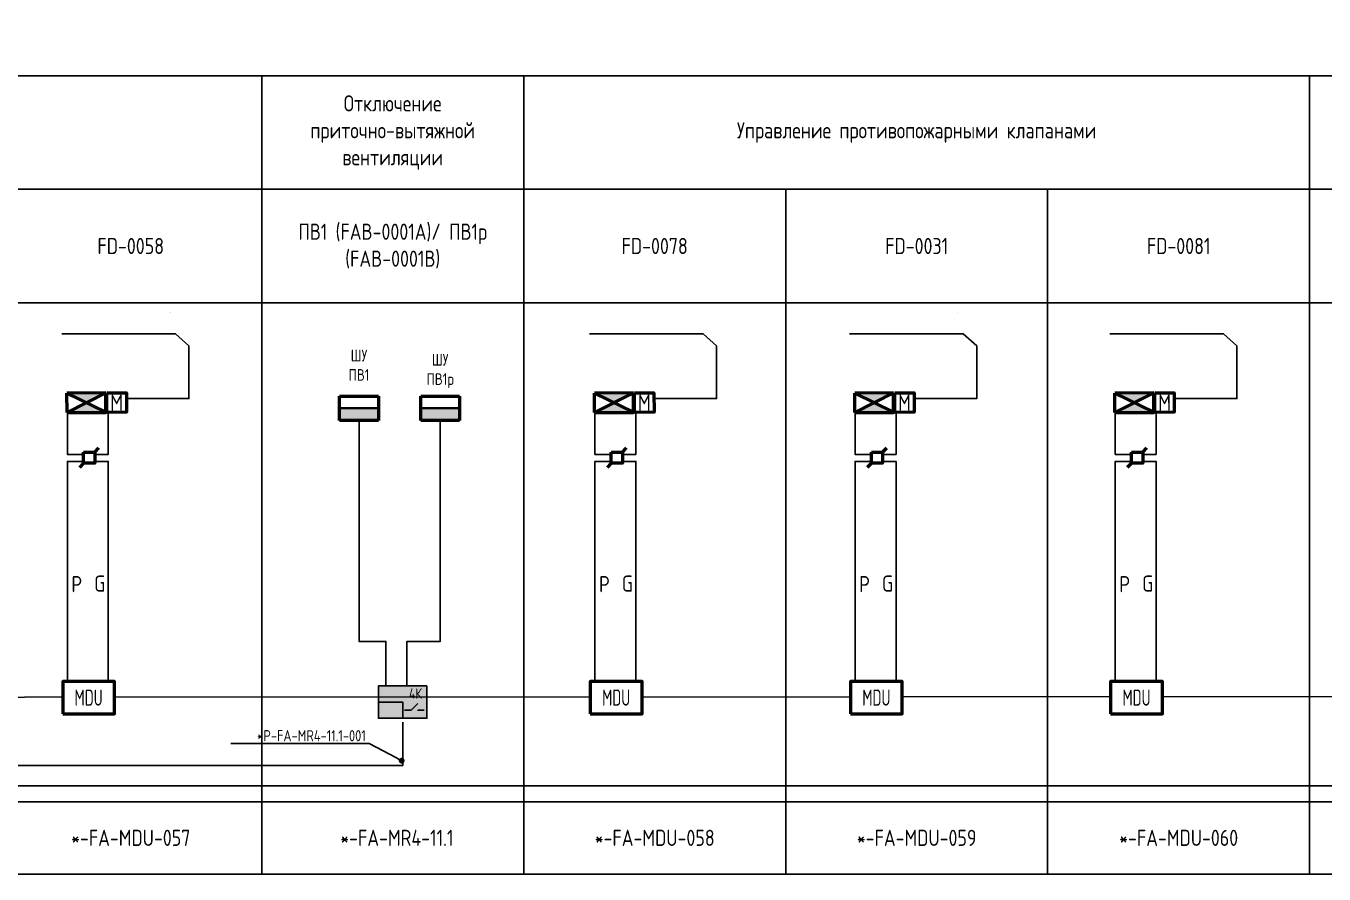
# Model space of a CAD drawing. Header units: millimetres. Extents: x 127230 to 906013, y -355313 to -209225.
# Drawn here: x 302057 to 322125, y -284074 to -270963 of the extents above; entities that cross this region are included whole.
import ezdxf
from ezdxf import colors
from ezdxf.entities.mleader import LeaderData, LeaderLine
from ezdxf.enums import TextEntityAlignment as Align
from ezdxf.math import Vec2, Vec3

# ---------------------------------------------------------------- set-up
doc = ezdxf.new("R2018")
doc.units = ezdxf.units.MM
doc.linetypes.add('Cплошная', pattern=[0])
for name, color, linetype in [('1.1. SAI_оборудование_текст', 6, 'Continuous'), ('__Оборудование_АУПТ', 5, 'Continuous'), ('ПС2', 230, 'Continuous')]:
    doc.layers.add(name, color=color, linetype=linetype)
for name, color, linetype, lineweight in [('14', 250, 'Continuous', 0), ('GM_кабель_СПС', 6, 'Continuous', 25), ('GM_текст', 250, 'Continuous', 9), ('АО Извещатели ПС', 1, 'Continuous', 50), ('АО ПС', 1, 'Continuous', 50), ('АТ_ПС_ИП_025', 1, 'Continuous', 25), ('АТ_ПС_ППКП_025', 5, 'Continuous', 25), ('АТ_ПС_Текст_025', 7, 'Continuous', 25), ('АТ_ПС_Трасса_100', 1, 'Continuous', 100), ('СПДС_Размерная линия', 150, 'Continuous', 15)]:
    doc.layers.add(name, color=color, linetype=linetype, lineweight=lineweight)
doc.styles.add('GLE_OASR_TextStyle', font='GOST2304A.ttf')
doc.styles.add('SAI', font='gost_0.ttf')
doc.styles.get("Standard").update_dxf_attribs({"font": 'gost_0.ttf'})
doc.styles.add('ГОСТ 2.304', font='CS_Gost2304.shx', dxfattribs={"width": 0.8})
doc.styles.add('Гост L', font='gost_0.ttf')
doc.styles.add('Текст Т', font='isocpeur.ttf')

# ---------------------------------------------------------------- blocks, each defined once
blk = doc.blocks.new('_Dot')
at = {"color": 0, "linetype": 'ByBlock', "lineweight": -2}
blk.add_line((-0.5, 0), (-1, 0), dxfattribs=at)
at = {"color": 0, "linetype": 'ByBlock', "const_width": 0.5}
blk.add_lwpolyline([(-0.25, 0, 1), (0.25, 0, 1)], format="xyb", close=True, dxfattribs=at)
blk = doc.blocks.new('A$C8a5a76a5')
at = {"layer": 'АО ПС', "color": 18, "ltscale": 30, "true_color": 0x000000}
blk.add_line((800, 0), (0, 0), dxfattribs=at)
at = {"color": 18, "true_color": 0x000000}
blk.add_wipeout([(0, 500), (800, 500), (800, 250), (0, 250)], dxfattribs=at).dxf.layer = 'АО Извещатели ПС'
at = {"layer": 'АО ПС', "ltscale": 30, "true_color": 0x000000}
h = blk.add_hatch(color=18, dxfattribs=at)
h.dxf.hatch_style = 1
h.paths.add_polyline_path([(800, 250), (0, 250), (0, 0), (800, 0)])
at = {"color": 18, "lineweight": 35, "true_color": 0x000000}
blk.add_line((0, 250), (800, 250), dxfattribs=at)
at = {"layer": 'АО ПС', "color": 18, "ltscale": 30, "true_color": 0x000000}
for p, q in [((0, 0), (0, 500)), ((0, 500), (800, 500)), ((800, 500), (800, 0))]:
    blk.add_line(p, q, dxfattribs=at)
blk = doc.blocks.new('*U78')
at = {"true_color": 0xffffff, "transparency": 33554687}
h = blk.add_hatch(color=7, dxfattribs=at)
h.dxf.hatch_style = 1
h.paths.add_polyline_path([(15, 10), (15, 0), (0, 0), (0, 10)])
blk.add_hatch(color=256).paths.add_polyline_path([(0, 5), (0, 0), (7.5, 0), (7.5, 5)])
for points in [[(15, 10), (15, 0), (0, 0), (0, 10)], [(0, 5), (7.5, 5), (7.5, 0), (0, 0)]]:
    blk.add_lwpolyline(points, close=True)
for points in [[(8.08, 2.5), (10.09, 2.5), (12.16, 4.57)], [(14.18, 2.5), (12.16, 2.5), (12.16, 2.5)]]:
    blk.add_lwpolyline(points)
at = {"insert": (9.48, 9.23), "char_height": 3.2, "attachment_point": 1}
blk.add_mtext_dynamic_manual_height_columns('4К', width=4.8659, gutter_width=20, heights=[0], dxfattribs=at)
at = {"layer": '1.1. SAI_оборудование_текст', "style": 'SAI', "flags": 8}
blk.add_attdef('NAME_ППКОП', (0, 11.57), '', height=4, dxfattribs=at)
blk = doc.blocks.new('*U54')
at = {"color": 0, "lineweight": 30, "width": 1.001, "flags": 104}
blk.add_attdef('ТЕКСТ1', text='', height=2.5, dxfattribs=at).set_placement((0.55, 3.27), align=Align.TOP_LEFT)
at = {"color": 0, "lineweight": 0}
blk.add_wipeout([(0, 4.3), (21.07, 4.3), (21.07, 0), (0, 0)], dxfattribs=at)
blk = doc.blocks.new('*U53')
at = {"color": 0, "lineweight": 30, "width": 1.001, "flags": 104}
blk.add_attdef('ТЕКСТ1', text='', height=2.5, dxfattribs=at).set_placement((0.55, 3.27), align=Align.TOP_LEFT)
at = {"color": 0, "lineweight": 0}
blk.add_wipeout([(0, 4.3), (16.02, 4.3), (16.02, 0), (0, 0)], dxfattribs=at)
blk = doc.blocks.new('*U49')
at = {"linetype": 'Continuous', "lineweight": 25}
blk.add_wipeout([(-1.5, -1.5), (-1.5, 1.5), (1.5, 1.5), (1.5, -1.5)], dxfattribs=at)
at = {"color": 0, "linetype": 'Continuous', "lineweight": -2}
for p, q in [((1.5, 1.5), (2.63, 2.63)), ((-1.5, -1.5), (-2.63, -2.63))]:
    blk.add_line(p, q, dxfattribs=at)
blk.add_lwpolyline([(-1.5, 1.5), (1.5, 1.5), (1.5, -1.5), (-1.5, -1.5)], close=True, dxfattribs=at)
blk = doc.blocks.new('*U52')
at = {"linetype": 'Continuous', "lineweight": -2}
h = blk.add_hatch(color=0, dxfattribs=at)
h.dxf.hatch_style = 1
h.paths.add_polyline_path([(-6, 2.97), (-2.98, 1.48), (0, 2.97)])
h.paths.add_polyline_path([(-2.98, 1.48), (-6, -0.03), (0, -0.03), (0, 0)])
at = {"color": 0, "linetype": 'Continuous', "lineweight": -2}
for p, q in [((-6, -0.03), (-6, 2.97)), ((0, 2.97), (-6, 2.97)), ((-6, 2.97), (0, 0)), ((-6, -0.03), (0, 2.97)), ((0, -0.03), (0, 2.97)), ((0, 1.47), (0.18, 1.47)), ((-6, -0.03), (0, -0.03))]:
    blk.add_line(p, q, dxfattribs=at)
blk.add_lwpolyline([(0.18, 2.97), (3.18, 2.97), (3.18, -0.03), (0.18, -0.03)], close=True, dxfattribs=at)
at = {"color": 0, "linetype": 'Continuous', "lineweight": -2, "style": 'GLE_OASR_TextStyle'}
blk.add_text('М', height=2.5, dxfattribs=at).set_placement((1.68, 1.47), align=Align.MIDDLE_CENTER)
blk = doc.blocks.new('*U51')
at = {"color": 0, "linetype": 'Continuous', "lineweight": -2}
blk.add_lwpolyline([(-8, -0.03), (0, -0.03), (0, 4.97), (-8, 4.97)], close=True, dxfattribs=at)
at = {"color": 0, "linetype": 'Continuous', "lineweight": -2, "style": 'ГОСТ 2.304', "width": 0.8, "flags": 4}
blk.add_attdef('НАДПИСЬ', text='', height=2.5, dxfattribs=at).set_placement((-4, 2.47), align=Align.MIDDLE_CENTER)
blk = doc.blocks.new('*U50')
at = {"color": 0, "lineweight": 0}
blk.add_wipeout([(-2.08, 6.13), (-19.65, 6.12), (-19.65, 1.83), (-2.08, 1.83)], dxfattribs=at)
at = {"color": 0, "linetype": 'Cплошная', "lineweight": 25}
for q in [(-19.65, 1.83), (0, 0)]:
    blk.add_line((-2.08, 1.83), q, dxfattribs=at)
at = {"color": 0, "lineweight": 30, "flags": 104}
blk.add_attdef('ТЕКСТ1', text='', height=2.5, dxfattribs=at).set_placement((-2.99, 5.1), align=Align.TOP_RIGHT)
blk = doc.blocks.new('*T84')
at = {"color": 7, "linetype": 'ByBlock', "transparency": 16777216}
for p, q in [((0, 0), (97200, 0)), ((0, 0), (0, -1753)), ((60750, 0), (60750, -12341)), ((64800, 0), (64800, -12341)), ((97200, 0), (97200, -12341)), ((101250, 0), (101250, -12341)), ((113400, 0), (113400, -12341)), ((120377, 0), (160877, 0)), ((120377, 0), (120377, -12341)), ((124427, 0), (124427, -12341)), ((132527, 0), (132527, -12341)), ((136577, 0), (136577, -12341)), ((160877, 0), (160877, -12341)), ((0, -1753), (160877, -1753)), ((4050, -1753), (4050, -12341)), ((8100, -1753), (8100, -12341)), ((12150, -1753), (12150, -12341)), ((16200, -1753), (16200, -12341)), ((20250, -1753), (20250, -12341)), ((24300, -1753), (24300, -12341)), ((28350, -1753), (28350, -12341)), ((32400, -1753), (32400, -12341)), ((36450, -1753), (36450, -12341)), ((40500, -1753), (40500, -12341)), ((44550, -1753), (44550, -12341)), ((48600, -1753), (48600, -12341)), ((52650, -1753), (52650, -12341)), ((56700, -1753), (56700, -12341)), ((68850, -1753), (68850, -12341)), ((72900, -1753), (72900, -12341)), ((76950, -1753), (76950, -12341)), ((81000, -1753), (81000, -12341)), ((85050, -1753), (85050, -12341)), ((89100, -1753), (89100, -12341)), ((93150, -1753), (93150, -12341)), ((105300, -1753), (105300, -12341)), ((109350, -1753), (109350, -12341)), ((128477, -1753), (128477, -12341)), ((140627, -1753), (140627, -12341)), ((144677, -1753), (144677, -12341)), ((148727, -1753), (148727, -12341)), ((152777, -1753), (152777, -12341)), ((156827, -1753), (156827, -12341)), ((0, -3512), (160877, -3512)), ((0, -3512), (0, -11223)), ((0, -11223), (160877, -11223)), ((0, -12341), (160877, -12341))]:
    blk.add_line(p, q, dxfattribs=at)
at = {"color": 0, "linetype": 'ByBlock', "lineweight": -2, "transparency": 16777216}
for p, q in [((97200, 0), (120377, 0)), ((0, -1753), (0, -3512)), ((0, -11223), (0, -12341))]:
    blk.add_line(p, q, dxfattribs=at)
at = {"color": 7, "transparency": 16777216, "char_height": 250, "attachment_point": 5}
for s, insert, width, style in [('Отключение приточно-вытяжной вентиляции', (99225, -877), 4048.8, 'GLE_OASR_TextStyle'), ('Отключение вытяжной вентиляции, кондиционирования, электроконвекторов* ', (116888, -877), 6975.56, 'GLE_OASR_TextStyle'), ('Управление противопожарными клапанами', (107325, -877), 12148.8, 'GLE_OASR_TextStyle'), ('Отключение F0-51-010-NHC13^J/F0-51-010-NHC12/F0-51-010-NHC14 от Щита ^JF0-51-010-NHC11', (116888, -2632), 6975.56, 'GLE_OASR_TextStyle'), ('ПВ1 (FAB-0001A)/ ПВ1р (FAB-0001В)', (99225, -2632), 4048.8, 'GLE_OASR_TextStyle'), ('Дистанционный пуск ^Jсистемы дымоудаления', (122402, -2632), 4048.8, 'GLE_OASR_TextStyle'), ('Дистанционный пуск ^Jсистемы дымоудаления', (134552, -2632), 4048.8, 'GLE_OASR_TextStyle'), ('FD-0006', (2025, -2632), 4048.8, 'GLE_OASR_TextStyle'), ('FD-0154', (6075, -2632), 4048.8, 'GLE_OASR_TextStyle'), ('FD-0087', (10125, -2632), 4048.8, 'GLE_OASR_TextStyle'), ('FD-118', (14175, -2632), 4048.8, 'GLE_OASR_TextStyle'), ('FD-0130', (18225, -2632), 4048.8, 'GLE_OASR_TextStyle'), ('FD-0131', (22275, -2632), 4048.8, 'GLE_OASR_TextStyle'), ('FD-0112', (26325, -2632), 4048.8, 'GLE_OASR_TextStyle'), ('FD-0043', (30375, -2632), 4048.8, 'GLE_OASR_TextStyle'), ('FD-0096', (34425, -2632), 4048.8, 'GLE_OASR_TextStyle'), ('FD-0057', (38475, -2632), 4048.8, 'GLE_OASR_TextStyle'), ('FD-0097', (42525, -2632), 4048.8, 'GLE_OASR_TextStyle'), ('FD-0074', (46575, -2632), 4048.8, 'GLE_OASR_TextStyle'), ('FD-0075', (50625, -2632), 4048.8, 'GLE_OASR_TextStyle'), ('FD-0076', (54675, -2632), 4048.8, 'GLE_OASR_TextStyle'), ('FD-0060', (58725, -2632), 4048.8, 'GLE_OASR_TextStyle'), ('{\\C256;Кнопка отключения вентиляции}', (62775, -2632), 4048.8, 'GLE_OASR_TextStyle'), ('FD-0009', (66825, -2632), 4048.8, 'GLE_OASR_TextStyle'), ('FD-0114', (70875, -2632), 4048.8, 'GLE_OASR_TextStyle'), ('FD-0153', (74925, -2632), 4048.8, 'GLE_OASR_TextStyle'), ('FD-0152', (78975, -2632), 4048.8, 'GLE_OASR_TextStyle'), ('FD-0151', (83025, -2632), 4048.8, 'GLE_OASR_TextStyle'), ('FD-0008', (87075, -2632), 4048.8, 'GLE_OASR_TextStyle'), ('FD-0125', (91125, -2632), 4048.8, 'GLE_OASR_TextStyle'), ('FD-0058', (95175, -2632), 4048.8, 'GLE_OASR_TextStyle'), ('FD-0078', (103275, -2632), 4048.8, 'GLE_OASR_TextStyle'), ('FD-0031', (107325, -2632), 4048.8, 'GLE_OASR_TextStyle'), ('FD-0081', (111375, -2632), 4048.8, 'GLE_OASR_TextStyle'), ('FD-0091', (126452, -2632), 4048.8, 'GLE_OASR_TextStyle'), ('FD-0046', (130502, -2632), 4048.8, 'GLE_OASR_TextStyle'), ('FD-0093', (138602, -2632), 4048.8, 'GLE_OASR_TextStyle'), ('FD-0045', (142652, -2632), 4048.8, 'GLE_OASR_TextStyle'), ('FD-0044', (146702, -2632), 4048.8, 'GLE_OASR_TextStyle'), ('FD-0007', (150752, -2632), 4048.8, 'GLE_OASR_TextStyle'), ('FD-0071', (154802, -2632), 4048.8, 'GLE_OASR_TextStyle'), ('FD-0143', (158852, -2632), 4048.8, 'GLE_OASR_TextStyle'), ('*-FA-MDU-035', (2025, -11782), 4048.8, 'GLE_OASR_TextStyle'), ('*-FA-MDU-036', (6075, -11782), 4048.8, 'GLE_OASR_TextStyle'), ('*-FA-MDU-037', (10125, -11782), 4048.8, 'GLE_OASR_TextStyle'), ('*-FA-MDU-038', (14175, -11782), 4048.8, 'GLE_OASR_TextStyle'), ('*-FA-MDU-039', (18225, -11782), 4048.8, 'GLE_OASR_TextStyle'), ('*-FA-MDU-040', (22275, -11782), 4048.8, 'GLE_OASR_TextStyle'), ('*-FA-MDU-041', (26325, -11782), 4048.8, 'GLE_OASR_TextStyle'), ('*-FA-MDU-042', (30375, -11782), 4048.8, 'GLE_OASR_TextStyle'), ('*-FA-MDU-043', (34425, -11782), 4048.8, 'Текст Т'), ('*-FA-MDU-044', (38475, -11782), 4048.8, 'Текст Т'), ('*-FA-MDU-045', (42525, -11782), 4048.8, 'Текст Т'), ('*-FA-MDU-046', (46575, -11782), 4048.8, 'Текст Т'), ('*-FA-MDU-047', (50625, -11782), 4048.8, 'Текст Т'), ('*-FA-MDU-048', (54675, -11782), 4048.8, 'GLE_OASR_TextStyle'), ('*-FA-MDU-049', (58725, -11782), 4048.8, 'GLE_OASR_TextStyle'), ('*-FA-SIB-11.8', (62775, -11782), 4048.8, 'GLE_OASR_TextStyle'), ('*-FA-MDU-050', (66825, -11782), 4048.8, 'GLE_OASR_TextStyle'), ('*-FA-MDU-051', (70875, -11782), 4048.8, 'GLE_OASR_TextStyle'), ('*-FA-MDU-052', (74925, -11782), 4048.8, 'GLE_OASR_TextStyle'), ('*-FA-MDU-053', (78975, -11782), 4048.8, 'GLE_OASR_TextStyle'), ('*-FA-MDU-054', (83025, -11782), 4048.8, 'GLE_OASR_TextStyle'), ('*-FA-MDU-055', (87075, -11782), 4048.8, 'GLE_OASR_TextStyle'), ('*-FA-MDU-056', (91125, -11782), 4048.8, 'GLE_OASR_TextStyle'), ('*-FA-MDU-057', (95175, -11782), 4048.8, 'GLE_OASR_TextStyle'), (' *-FA-MR4-11.1', (99225, -11782), 4048.8, 'GLE_OASR_TextStyle'), ('*-FA-MDU-058', (103275, -11782), 4048.8, 'GLE_OASR_TextStyle'), ('*-FA-MDU-059', (107325, -11782), 4048.8, 'GLE_OASR_TextStyle'), ('*-FA-MDU-060', (111375, -11782), 4048.8, 'GLE_OASR_TextStyle'), (' *-FA-MR1-11.2', (116888, -11782), 6975.56, 'GLE_OASR_TextStyle'), ('*-FA-SIB-11.2', (122402, -11782), 4048.8, 'GLE_OASR_TextStyle'), ('*-FA-MDU-061', (126452, -11782), 4048.8, 'GLE_OASR_TextStyle'), ('*-FA-MDU-062', (130502, -11782), 4048.8, 'GLE_OASR_TextStyle'), ('*-FA-SIB-11.1', (134552, -11782), 4048.8, 'GLE_OASR_TextStyle'), ('*-FA-MDU-063', (138602, -11782), 4048.8, 'GLE_OASR_TextStyle'), ('*-FA-MDU-064', (142652, -11782), 4048.8, 'GLE_OASR_TextStyle'), ('*-FA-MDU-065', (146702, -11782), 4048.8, 'GLE_OASR_TextStyle'), ('*-FA-MDU-066', (150752, -11782), 4048.8, 'GLE_OASR_TextStyle'), ('*-FA-MDU-067', (154802, -11782), 4048.8, 'GLE_OASR_TextStyle'), ('*-FA-MDU-068', (158852, -11782), 4048.8, 'GLE_OASR_TextStyle')]:
    blk.add_mtext(s, dxfattribs=dict(at, insert=insert, width=width, style=style))
at = {"transparency": 16777216, "insert": (30375, -877), "char_height": 250, "width": 60748.8, "attachment_point": 5, "style": 'GLE_OASR_TextStyle'}
blk.add_mtext('Управление противопожарными клапанами', dxfattribs=at)
at = {"color": 0, "transparency": 16777216, "char_height": 250, "attachment_point": 5, "style": 'GLE_OASR_TextStyle'}
for s, insert, width in [('{\\C256;Управление противопожарными клапанами}', (81000, -877), 32398.8), ('{\\C7;Управление противопожарными клапанами}', (128477, -877), 8098.8), ('{\\C7;Управление противопожарными клапанами}', (148727, -877), 24298.8)]:
    blk.add_mtext(s, dxfattribs=dict(at, insert=insert, width=width))

msp = doc.modelspace()

# ---------------------------------------------------------------- linework, layer by layer
at = {"layer": '14', "color": 6, "lineweight": 25}
for points in [[(302697, -276938), (302697, -277588), (302949, -277588)], [(310853, -276938), (310853, -277588), (311105, -277588)], [(314875, -276938), (314875, -277588), (315127, -277588)], [(318897, -276938), (318897, -277588), (319149, -277588)]]:
    msp.add_lwpolyline(points, dxfattribs=at)
at = {"layer": 'GM_кабель_СПС'}
msp.add_lwpolyline([(206256, -267284), (366325, -267284), (366314, -268167), (208961, -268167), (208961, -281375), (368507, -281312), (368507, -282711), (205488, -282711), (205511, -267534)], dxfattribs=at)
at = {"layer": 'АТ_ПС_Трасса_100', "color": 92, "lineweight": 25, "ltscale": 100}
for points in [[(303121, -277588), (303329, -277588), (303329, -276939)], [(311278, -277588), (311486, -277588), (311486, -276939)], [(315300, -277588), (315508, -277588), (315508, -276939)], [(319321, -277588), (319529, -277588), (319529, -276939)], [(303121, -277695), (303329, -277695), (303329, -281097)], [(311278, -277695), (311486, -277695), (311486, -281097)], [(315300, -277695), (315508, -277695), (315508, -281097)], [(319321, -277695), (319529, -277695), (319529, -281097)]]:
    msp.add_lwpolyline(points, dxfattribs=at)
at = {"layer": 'АТ_ПС_Трасса_100', "color": 6, "lineweight": 25, "ltscale": 100}
for points in [[(302949, -277695), (302697, -277695), (302697, -281097)], [(311105, -277695), (310853, -277695), (310853, -281097)], [(315127, -277695), (314875, -277695), (314875, -281097)], [(319149, -277695), (318897, -277695), (318897, -281097)]]:
    msp.add_lwpolyline(points, dxfattribs=at)

# ---------------------------------------------------------------- block references
msp.add_blockref('*T84', (208502, -271733))
at = {"layer": '__Оборудование_АУПТ', "xscale": 50, "yscale": 50, "zscale": 50}
msp.add_blockref('*U78', (307506, -281665), dxfattribs=at)
at = {"layer": 'ПС2', "color": 5, "lineweight": 50, "transparency": 33554687, "xscale": 100, "yscale": 100, "zscale": 100, "rotation": 0.1250381865928775}
for p in [(303292, -276934), (311449, -276934), (315471, -276934), (319492, -276934)]:
    msp.add_blockref('*U52', p, dxfattribs=at)

# ---------------------------------------------------------------- texts
at = {"layer": 'GM_текст', "color": 7, "ltscale": 100, "char_height": 180, "width": 600, "attachment_point": 1, "style": 'GLE_OASR_TextStyle'}
for s, insert in [('\\pxqc;ШУ \\PПВ1 ', (306906, -275968)), ('\\pxqc;ШУ \\PПВ1р ', (308161, -276033))]:
    msp.add_mtext(s, dxfattribs=dict(at, insert=insert))
at = {"layer": 'АТ_ПС_Текст_025', "char_height": 250, "attachment_point": 5, "style": 'GLE_OASR_TextStyle'}
for s, insert in [('P', (302843, -279593)), ('G', (303198, -279584)), ('P', (311000, -279593)), ('G', (311355, -279584)), ('P', (315021, -279593)), ('G', (315377, -279584)), ('P', (319043, -279593)), ('G', (319398, -279584))]:
    msp.add_mtext_dynamic_manual_height_columns(s, width=1237.88, gutter_width=12.5, heights=[0], dxfattribs=dict(at, insert=insert))

# ---------------------------------------------------------------- leaders
at = {"layer": 'GM_текст'}
ml = msp.add_multileader_mtext('Standard', dxfattribs=at)
ml.set_content('*{\\H0.95833x;P-FA-MR4-11.1-001}', color=256, style='Гост L')
ml.set_leader_properties()
ml.set_arrow_properties(name='DOT')
ml.build(insert=Vec2(0, 0))
ml.multileader.update_dxf_attribs({"has_text_frame": 1, "text_left_attachment_type": 6, "text_right_attachment_type": 6, "dogleg_length": 0.36, "arrow_head_size": 90})
ctx = ml.context
ctx.base_point, ctx.char_height, ctx.arrow_head_size, ctx.landing_gap_size, ctx.plane_origin = Vec3(305545, -282058), 180, 90, 50, Vec3(301998, -278639)
ctx.left_attachment, ctx.right_attachment, ctx.text_align_type = 6, 6, 2
notes = []
notes.append((ctx, [(1, (1, 1, 0), (307361, -282058), (-1, 0), 0.36, [(1, [(307866, -282322)], 0, [])])]))
ctx.mtext.insert, ctx.mtext.width, ctx.mtext.defined_height, ctx.mtext.alignment, ctx.mtext.flow_direction = Vec3(307311, -281842), 2063.07, 100, 3, 5
for ctx, leaders in notes:
    for number, flags, end, landing, length, lines in leaders:
        leader = LeaderData()
        leader.index, (leader.has_last_leader_line, leader.has_dogleg_vector, leader.attachment_direction) = number, flags
        leader.last_leader_point, leader.dogleg_vector, leader.dogleg_length = Vec3(end), Vec3(landing), length
        for number, points, colour, breaks in lines:
            line = LeaderLine()
            line.index, line.vertices, line.color, line.breaks = number, Vec3.list(points), colors.encode_raw_color(colour), breaks
            leader.lines.append(line)
        ctx.leaders.append(leader)

# ---------------------------------------------------------------- next in the draw order: block references
at = {"layer": 'АТ_ПС_ИП_025', "lineweight": 50, "xscale": 57.51779866433964, "yscale": 57.51779866433964, "zscale": 57.51779866433964}
for p in [(311192, -277638), (315213, -277638), (319235, -277638)]:
    msp.add_blockref('*U49', p, dxfattribs=at)
at = {"layer": 'АТ_ПС_Текст_025', "linetype": 'Continuous'}
ref = msp.add_blockref('*U50', (312733, -275907), dxfattribs=dict(at, xscale=100, yscale=100, zscale=100))
lines = msp.add_mtext('230 В AC*** ', dxfattribs={"layer": '0', "color": 0, "insert": (312434, -275396), "char_height": 2.5, "attachment_point": 1})
ref.add_attrib('ТЕКСТ1', '', (312434, -275396), dxfattribs={"flags": 104}).embed_mtext(lines)
ref = msp.add_blockref('*U50', (316755, -275907), dxfattribs=dict(at, xscale=100, yscale=100, zscale=100))
lines = msp.add_mtext('230 В AC*** ', dxfattribs={"layer": '0', "color": 0, "insert": (316456, -275396), "char_height": 2.5, "attachment_point": 1})
ref.add_attrib('ТЕКСТ1', '', (316456, -275396), dxfattribs={"flags": 104}).embed_mtext(lines)
ref = msp.add_blockref('*U50', (320777, -275907), dxfattribs=dict(at, xscale=100, yscale=100, zscale=100))
lines = msp.add_mtext('230 В AC*** ', dxfattribs={"layer": '0', "color": 0, "insert": (320478, -275396), "char_height": 2.5, "attachment_point": 1})
ref.add_attrib('ТЕКСТ1', '', (320478, -275396), dxfattribs={"flags": 104}).embed_mtext(lines)
at = {"layer": 'АТ_ПС_Текст_025', "transparency": 33554636}
ref = msp.add_blockref('*U53', (311545, -277763), dxfattribs=dict(at, xscale=99.99980000000001, yscale=99.99980000000001, zscale=99.99980000000001))
lines = msp.add_mtext('\\W1.0010;*FA-XK-058', dxfattribs={"layer": '0', "color": 0, "insert": (311599, -277436), "char_height": 2.5, "attachment_point": 1})
ref.add_attrib('ТЕКСТ1', '', (311599, -277436), dxfattribs={"flags": 104}).embed_mtext(lines)
ref = msp.add_blockref('*U53', (315566, -277763), dxfattribs=dict(at, xscale=99.99980000000001, yscale=99.99980000000001, zscale=99.99980000000001))
lines = msp.add_mtext('\\W1.0010;*FA-XK-059', dxfattribs={"layer": '0', "color": 0, "insert": (315621, -277436), "char_height": 2.5, "attachment_point": 1})
ref.add_attrib('ТЕКСТ1', '', (315621, -277436), dxfattribs={"flags": 104}).embed_mtext(lines)
ref = msp.add_blockref('*U53', (319588, -277763), dxfattribs=dict(at, xscale=99.99980000000001, yscale=99.99980000000001, zscale=99.99980000000001))
lines = msp.add_mtext('\\W1.0010;*FA-XK-060', dxfattribs={"layer": '0', "color": 0, "insert": (319642, -277436), "char_height": 2.5, "attachment_point": 1})
ref.add_attrib('ТЕКСТ1', '', (319642, -277436), dxfattribs={"flags": 104}).embed_mtext(lines)
at = {"layer": 'АТ_ПС_Текст_025', "transparency": 33554636, "xscale": 99.99980000000001, "yscale": 99.99980000000001, "zscale": 99.99980000000001, "rotation": 90.0000000004073}
for p in [(307016, -279821), (310738, -280326), (312003, -280326), (314759, -280326), (316025, -280326), (318781, -280326), (320046, -280326)]:
    msp.add_blockref('*U54', p, dxfattribs=at)
at = {"layer": 'СПДС_Размерная линия', "color": 18, "true_color": 0x000000, "xscale": 0.75, "yscale": 0.75, "zscale": 0.75}
for p in [(306906, -277061), (308161, -277061)]:
    msp.add_blockref('A$C8a5a76a5', p, dxfattribs=at)

# ---------------------------------------------------------------- next in the draw order: wipeouts: each hides what was drawn before it
at = {"lineweight": 25}
for points in [[(310782, -281097), (311582, -281097), (311582, -281597), (310782, -281597)], [(314804, -281097), (315604, -281097), (315604, -281597), (314804, -281597)], [(318826, -281097), (319626, -281097), (319626, -281597), (318826, -281597)]]:
    msp.add_wipeout(points, dxfattribs=at).dxf.layer = 'АТ_ПС_Трасса_100'

# ---------------------------------------------------------------- next in the draw order: linework, layer by layer
at = {"layer": '14', "color": 6, "lineweight": 25}
for points in [[(312733, -275907), (312733, -276725), (311766, -276721)], [(316755, -275907), (316755, -276725), (315788, -276721)], [(320777, -275907), (320777, -276725), (319810, -276721)]]:
    msp.add_lwpolyline(points, dxfattribs=at)
at = {"layer": 'GM_кабель_СПС', "color": 34}
msp.add_lwpolyline([(307881, -281724), (307881, -282396), (208215, -282396), (208215, -268917)], dxfattribs=at)
at = {"layer": 'АТ_ПС_Трасса_100', "color": 92, "lineweight": 25, "ltscale": 100}
for points in [[(307206, -277061), (307206, -280479), (307623, -280479), (307623, -281165)], [(308461, -277061), (308461, -280479), (307946, -280479), (307946, -281165)]]:
    msp.add_lwpolyline(points, dxfattribs=at)

# ---------------------------------------------------------------- next in the draw order: block references
at = {"layer": 'АТ_ПС_ППКП_025', "color": 1, "linetype": 'Continuous', "lineweight": 50}
ref = msp.add_blockref('*U51', (311582, -281594), dxfattribs=dict(at, xscale=100, yscale=100, zscale=100))
ref.add_attrib('НАДПИСЬ', 'MDU', dxfattribs={"layer": '0', "color": 0, "linetype": 'Continuous', "lineweight": -2, "height": 250, "style": 'ГОСТ 2.304', "width": 0.8}).set_placement((311182, -281347), align=Align.MIDDLE_CENTER)
ref = msp.add_blockref('*U51', (315604, -281594), dxfattribs=dict(at, xscale=100, yscale=100, zscale=100))
ref.add_attrib('НАДПИСЬ', 'MDU', dxfattribs={"layer": '0', "color": 0, "linetype": 'Continuous', "lineweight": -2, "height": 250, "style": 'ГОСТ 2.304', "width": 0.8}).set_placement((315204, -281347), align=Align.MIDDLE_CENTER)
ref = msp.add_blockref('*U51', (319625, -281594), dxfattribs=dict(at, xscale=100, yscale=100, zscale=100))
ref.add_attrib('НАДПИСЬ', 'MDU', dxfattribs={"layer": '0', "color": 0, "linetype": 'Continuous', "lineweight": -2, "height": 250, "style": 'ГОСТ 2.304', "width": 0.8}).set_placement((319226, -281347), align=Align.MIDDLE_CENTER)

# ---------------------------------------------------------------- next in the draw order: block references
at = {"layer": 'АТ_ПС_ИП_025', "lineweight": 50, "xscale": 57.51779866433964, "yscale": 57.51779866433964, "zscale": 57.51779866433964}
msp.add_blockref('*U49', (303035, -277638), dxfattribs=at)
at = {"layer": 'АТ_ПС_Текст_025', "linetype": 'Continuous'}
ref = msp.add_blockref('*U50', (304577, -275907), dxfattribs=dict(at, xscale=100, yscale=100, zscale=100))
lines = msp.add_mtext('230 В AC*** ', dxfattribs={"layer": '0', "color": 0, "insert": (304278, -275396), "char_height": 2.5, "attachment_point": 1})
ref.add_attrib('ТЕКСТ1', '', (304278, -275396), dxfattribs={"flags": 104}).embed_mtext(lines)
at = {"layer": 'АТ_ПС_Текст_025', "transparency": 33554636}
ref = msp.add_blockref('*U53', (303388, -277763), dxfattribs=dict(at, xscale=99.99980000000001, yscale=99.99980000000001, zscale=99.99980000000001))
lines = msp.add_mtext('\\W1.0010;*FA-XK-057', dxfattribs={"layer": '0', "color": 0, "insert": (303442, -277436), "char_height": 2.5, "attachment_point": 1})
ref.add_attrib('ТЕКСТ1', '', (303442, -277436), dxfattribs={"flags": 104}).embed_mtext(lines)
at = {"layer": 'АТ_ПС_Текст_025', "transparency": 33554636, "xscale": 99.99980000000001, "yscale": 99.99980000000001, "zscale": 99.99980000000001, "rotation": 90.0000000004073}
for p in [(308966, -279761), (302581, -280326), (303846, -280326)]:
    msp.add_blockref('*U54', p, dxfattribs=at)

# ---------------------------------------------------------------- next in the draw order: wipeouts: each hides what was drawn before it
at = {"lineweight": 25}
msp.add_wipeout([(302626, -281097), (303426, -281097), (303426, -281597), (302626, -281597)], dxfattribs=at).dxf.layer = 'АТ_ПС_Трасса_100'

# ---------------------------------------------------------------- next in the draw order: linework, layer by layer
at = {"layer": '14', "color": 6, "lineweight": 25}
msp.add_lwpolyline([(304577, -275907), (304577, -276725), (303610, -276721)], dxfattribs=at)

# ---------------------------------------------------------------- next in the draw order: block references
at = {"layer": 'АТ_ПС_ППКП_025', "color": 1, "linetype": 'Continuous', "lineweight": 50}
ref = msp.add_blockref('*U51', (303425, -281594), dxfattribs=dict(at, xscale=100, yscale=100, zscale=100))
ref.add_attrib('НАДПИСЬ', 'MDU', dxfattribs={"layer": '0', "color": 0, "linetype": 'Continuous', "lineweight": -2, "height": 250, "style": 'ГОСТ 2.304', "width": 0.8}).set_placement((303026, -281347), align=Align.MIDDLE_CENTER)

doc.saveas('drawing.dxf')
